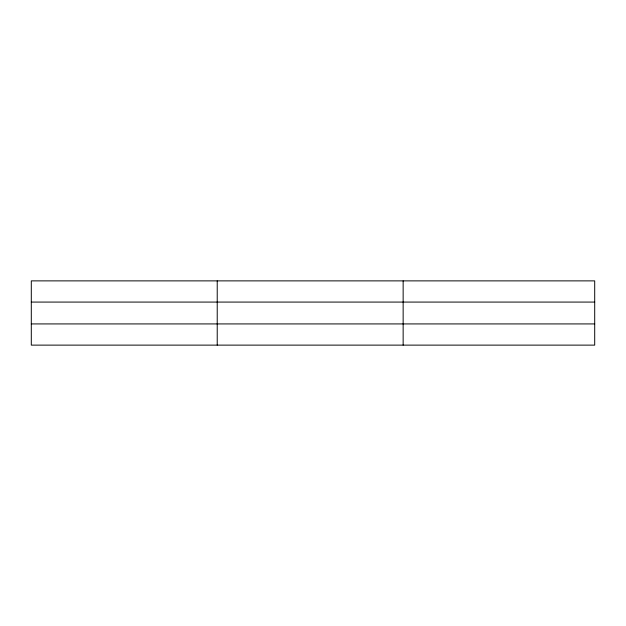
<?xml version="1.0" encoding="UTF-8"?>
<svg xmlns="http://www.w3.org/2000/svg" width="626" height="626" viewBox="0 0 626 626"><rect width="100%" height="100%" fill="white"/><g stroke="black" fill="none" stroke-linecap="round" stroke-linejoin="round"><path stroke-width="0.94" d="M217.222 345.122L217.222 280.878M403.144 345.122L403.144 280.878M594.7 323.924L594.7 345.122L31.3 345.122L31.3 280.878L594.7 280.878L594.7 323.924L31.3 323.924M31.3 302.076L594.7 302.076"/></g></svg>
